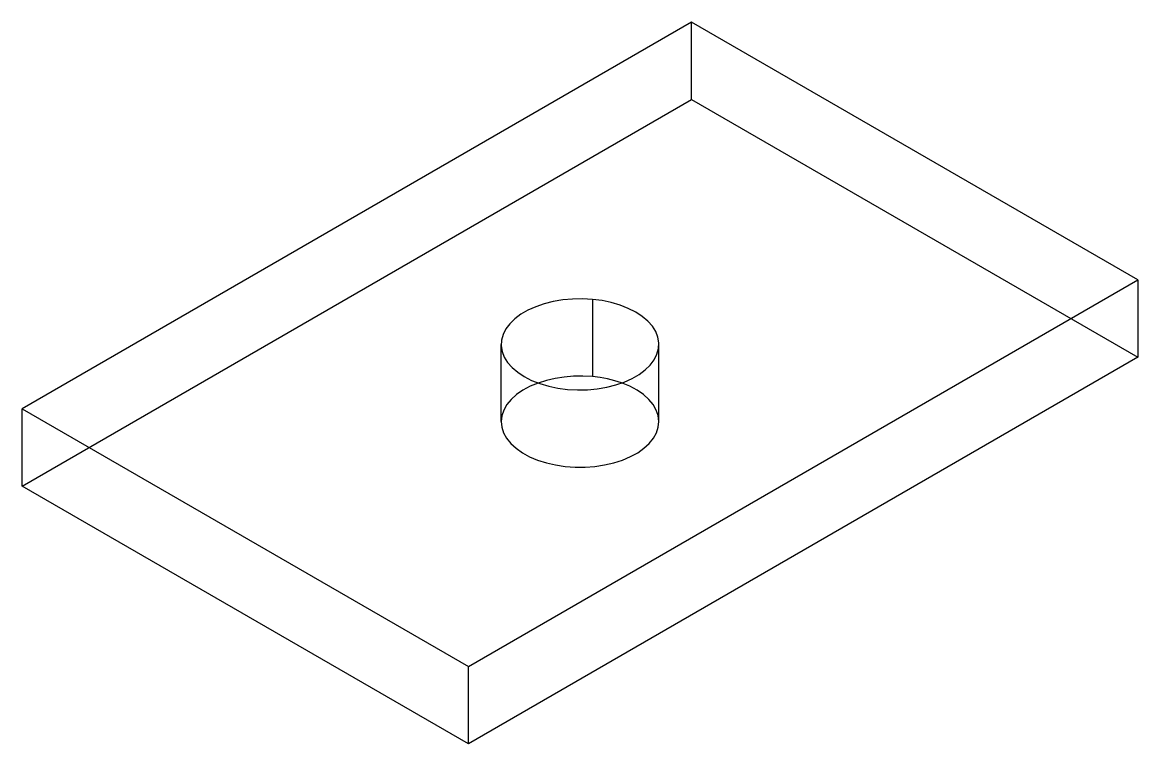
# Model space of a CAD drawing. Extents: x -42.4 to 28.3, y -40.8 to 4.9.
import ezdxf

# ---------------------------------------------------------------- set-up
doc = ezdxf.new("R2010")
doc.units = 0
doc.layers.add('HIDDEN', color=8, linetype='CONTINUOUS')
doc.layers.add('VISIBLE', color=7, linetype='CONTINUOUS')

msp = doc.modelspace()

# ---------------------------------------------------------------- linework, layer by layer
at = {"layer": 'HIDDEN'}
for p, q in [((0, 0), (0, 4.899)), ((-42.426, -24.495), (0, 0)), ((0, 0), (28.284, -16.33)), ((-12.071, -20.412), (-12.071, -15.513)), ((-2.071, -20.412), (-2.071, -15.513))]:
    msp.add_line(p, q, dxfattribs=at)
msp.add_lwpolyline([(-9.717, -17.963), (-10.229, -18.174), (-10.692, -18.421), (-11.097, -18.7), (-11.438, -19.006), (-11.709, -19.334), (-11.907, -19.679), (-12.028, -20.036), (-12.071, -20.399), (-12.034, -20.762), (-11.919, -21.12), (-11.726, -21.466), (-11.46, -21.796), (-11.123, -22.103), (-10.723, -22.384), (-10.265, -22.634), (-9.755, -22.848), (-9.204, -23.023), (-8.618, -23.158), (-8.008, -23.248), (-7.383, -23.294), (-6.753, -23.293), (-6.128, -23.247), (-5.518, -23.156), (-4.933, -23.022), (-4.381, -22.846), (-3.873, -22.631), (-3.415, -22.381), (-3.015, -22.1), (-2.679, -21.793), (-2.414, -21.463), (-2.222, -21.116), (-2.107, -20.759), (-2.071, -20.396), (-2.115, -20.033), (-2.237, -19.676), (-2.435, -19.331), (-2.708, -19.003), (-3.049, -18.697), (-3.455, -18.419), (-3.918, -18.172), (-4.431, -17.961)], dxfattribs=at)
at = {"layer": 'VISIBLE'}
for p, q in [((0, 4.899), (-42.426, -19.596)), ((28.284, -11.431), (0, 4.899)), ((-14.142, -35.926), (28.284, -11.431)), ((28.284, -11.431), (28.284, -16.33)), ((-6.289, -12.662), (-6.289, -17.561)), ((28.284, -16.33), (-14.142, -40.825)), ((-42.426, -19.596), (-14.142, -35.926)), ((-42.426, -24.495), (-42.426, -19.596)), ((-14.142, -40.825), (-42.426, -24.495)), ((-14.142, -40.825), (-14.142, -35.926))]:
    msp.add_line(p, q, dxfattribs=at)
msp.add_lwpolyline([(-6.289, -12.662), (-6.914, -12.628), (-7.542, -12.639), (-8.162, -12.696), (-8.765, -12.797), (-9.341, -12.941), (-9.881, -13.126), (-10.378, -13.348), (-10.822, -13.604), (-11.206, -13.891), (-11.526, -14.203), (-11.775, -14.536), (-11.951, -14.884), (-12.049, -15.242), (-12.069, -15.604), (-12.01, -15.965), (-11.873, -16.319), (-11.66, -16.66), (-11.375, -16.983), (-11.022, -17.283), (-10.607, -17.555), (-10.136, -17.794), (-9.616, -17.998), (-9.057, -18.163), (-8.466, -18.286), (-7.853, -18.365), (-7.228, -18.399), (-6.601, -18.387), (-5.98, -18.331), (-5.377, -18.23), (-4.801, -18.086), (-4.261, -17.901), (-3.765, -17.679), (-3.321, -17.422), (-2.936, -17.136), (-2.616, -16.824), (-2.367, -16.491), (-2.191, -16.143), (-2.093, -15.785), (-2.074, -15.423), (-2.133, -15.062), (-2.27, -14.708), (-2.482, -14.367), (-2.767, -14.044), (-3.12, -13.744), (-3.536, -13.472), (-4.007, -13.232), (-4.526, -13.029), (-5.085, -12.864), (-5.676, -12.741), (-6.289, -12.662)], close=True, dxfattribs=at)
for points in [[(-6.289, -17.561), (-6.881, -17.528), (-7.476, -17.535), (-8.066, -17.583), (-8.641, -17.672), (-9.194, -17.799), (-9.717, -17.963)], [(-4.431, -17.961), (-4.867, -17.821), (-5.325, -17.707), (-5.801, -17.62), (-6.289, -17.561)]]:
    msp.add_lwpolyline(points, dxfattribs=at)

doc.saveas('drawing.dxf')
